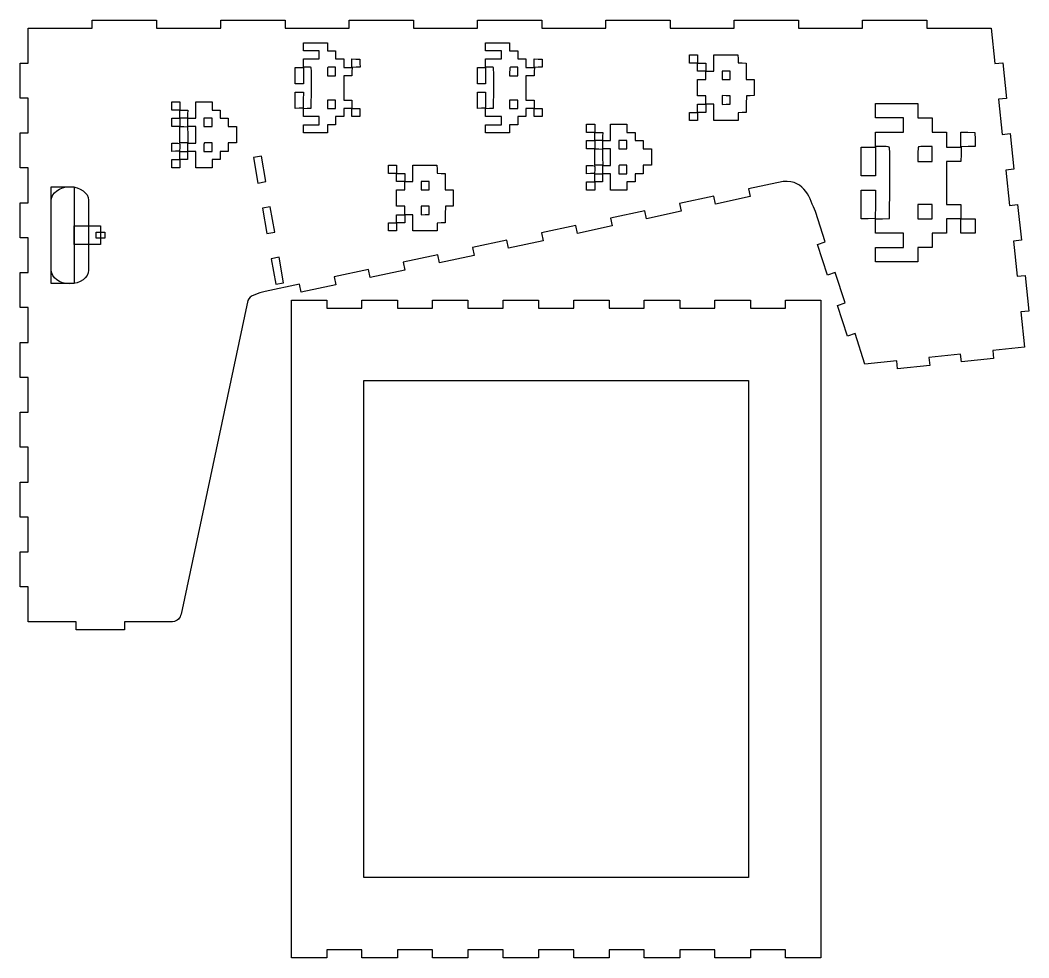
# Model space of a CAD drawing. Extents: x 46 to 1007, y 441 to 854.
# Drawn here: x 45.9 to 359.8, y 560 to 851.8 of the extents above; entities that cross this region are included whole.
import ezdxf

# ---------------------------------------------------------------- set-up
doc = ezdxf.new("R2010")
doc.units = 0
doc.layers.add('Calque_1', color=7, linetype='CONTINUOUS')

msp = doc.modelspace()

# ---------------------------------------------------------------- linework, layer by layer
at = {"layer": 'Calque_1', "color": 7}
for p, q in [((68.378846, 849.285727), (68.378846, 851.78235)), ((68.378846, 851.78235), (88.401525, 851.78235)), ((88.401525, 851.78235), (88.401525, 849.285727)), ((108.324348, 849.285727), (108.324348, 851.78235)), ((108.324348, 851.78235), (128.347027, 851.78235)), ((128.347027, 851.78235), (128.347027, 849.285727)), ((148.269827, 849.285727), (148.269827, 851.78235)), ((148.269827, 851.78235), (168.292506, 851.78235)), ((168.292506, 851.78235), (168.292506, 849.285727)), ((188.215335, 849.285727), (188.215335, 851.78235)), ((188.215335, 851.78235), (208.237986, 851.78235)), ((208.237986, 851.78235), (208.237986, 849.285727)), ((228.160814, 849.285727), (228.160814, 851.78235)), ((228.160814, 851.78235), (248.183493, 851.78235)), ((248.183493, 851.78235), (248.183493, 849.285727)), ((268.106294, 849.285727), (268.106294, 851.78235)), ((268.106294, 851.78235), (288.128964, 851.78235)), ((288.128964, 851.78235), (288.128964, 849.285727)), ((308.051793, 849.285727), (308.051793, 851.78235)), ((308.051793, 851.78235), (328.074472, 851.78235)), ((328.074472, 851.78235), (328.074472, 849.285727)), ((48.431041, 838.443201), (48.431041, 849.285727)), ((48.431041, 849.285727), (68.378846, 849.285727)), ((88.401525, 849.285727), (108.324348, 849.285727)), ((128.347027, 849.285727), (148.269827, 849.285727)), ((168.292506, 849.285727), (188.215335, 849.285727)), ((208.237986, 849.285727), (228.160814, 849.285727)), ((248.183493, 849.285727), (268.106294, 849.285727)), ((288.128964, 849.285727), (308.051793, 849.285727)), ((328.074472, 849.285727), (348.022249, 849.285727)), ((348.022249, 849.285727), (349.179501, 838.275392)), ((45.934475, 827.525745), (45.934475, 838.443201)), ((45.934475, 838.443201), (48.431041, 838.443201)), ((349.179501, 838.275392), (351.662407, 838.536363)), ((351.662407, 838.536363), (352.827477, 827.45152)), ((48.431041, 827.525745), (45.934475, 827.525745)), ((48.431041, 816.708139), (48.431041, 827.525745)), ((352.827477, 827.45152), (350.344542, 827.19055)), ((350.344542, 827.19055), (351.499198, 816.205021)), ((45.934475, 805.790683), (45.934475, 816.708139)), ((45.934475, 816.708139), (48.431041, 816.708139)), ((351.499198, 816.205021), (353.982105, 816.465992)), ((353.982105, 816.465992), (355.147174, 805.38115)), ((120.97654, 809.42325), (118.517876, 808.989728)), ((118.517876, 808.989728), (119.909514, 801.097412)), ((122.368177, 801.530962), (120.97654, 809.42325)), ((48.431041, 805.790683), (45.934475, 805.790683)), ((48.431041, 794.973105), (48.431041, 805.790683)), ((355.147174, 805.38115), (352.66424, 805.120179)), ((352.66424, 805.120179), (353.818867, 794.134651)), ((119.909514, 801.097412), (122.368177, 801.530962)), ((283.32018, 801.578826), (272.599666, 799.300108)), ((272.599666, 799.300108), (273.11873, 796.858095)), ((45.934475, 784.055649), (45.934475, 794.973105)), ((45.934475, 794.973105), (48.431041, 794.973105)), ((261.805852, 797.00581), (251.109742, 794.732285)), ((251.109742, 794.732285), (251.628806, 792.290244)), ((262.324915, 794.563798), (261.805852, 797.00581)), ((273.11873, 796.858095), (262.324915, 794.563798)), ((353.818867, 794.134651), (356.301802, 794.395622)), ((356.301802, 794.395622), (357.466872, 783.31078)), ((123.746805, 793.712418), (121.288141, 793.278868)), ((121.288141, 793.278868), (122.684097, 785.361971)), ((125.14276, 785.795492), (123.746805, 793.712418)), ((240.315956, 792.438016), (229.619818, 790.164462)), ((240.834991, 789.995975), (240.315956, 792.438016)), ((251.628806, 792.290244), (240.834991, 789.995975)), ((296.450964, 782.763946), (293.372738, 792.237807)), ((218.826032, 787.870192), (208.129894, 785.596667)), ((219.345067, 785.428152), (218.826032, 787.870192)), ((229.619818, 790.164462), (230.138882, 787.722449)), ((122.684097, 785.361971), (125.14276, 785.795492)), ((208.129894, 785.596667), (208.648958, 783.154626)), ((230.138882, 787.722449), (219.345067, 785.428152)), ((48.431041, 784.055649), (45.934475, 784.055649)), ((48.431041, 773.238071), (48.431041, 784.055649)), ((197.336108, 783.302369), (186.63997, 781.028815)), ((197.855143, 780.860329), (197.336108, 783.302369)), ((208.648958, 783.154626), (197.855143, 780.860329)), ((294.076572, 781.992463), (296.450964, 782.763946)), ((297.177968, 772.447369), (294.076572, 781.992463)), ((357.466872, 783.31078), (354.983937, 783.049809)), ((354.983937, 783.049809), (356.138565, 772.06428)), ((175.846184, 778.734518), (165.150046, 776.460992)), ((176.365219, 776.292477), (175.846184, 778.734518)), ((187.159034, 778.586775), (176.365219, 776.292477)), ((186.63997, 781.028815), (187.159034, 778.586775)), ((126.521388, 777.976949), (124.062724, 777.543427)), ((124.062724, 777.543427), (125.454334, 769.651111)), ((127.913026, 770.084661), (126.521388, 777.976949)), ((165.150046, 776.460992), (165.66911, 774.018952)), ((45.934475, 762.320586), (45.934475, 773.238071)), ((45.934475, 773.238071), (48.431041, 773.238071)), ((154.35626, 774.166723), (143.660122, 771.893169)), ((154.875295, 771.724682), (154.35626, 774.166723)), ((165.66911, 774.018952), (154.875295, 771.724682)), ((299.55236, 773.218852), (297.177968, 772.447369)), ((302.622881, 763.768725), (299.55236, 773.218852)), ((356.138565, 772.06428), (358.621499, 772.325251)), ((358.621499, 772.325251), (359.786541, 761.240381)), ((132.866336, 769.598872), (122.145786, 767.320153)), ((125.454334, 769.651111), (127.913026, 770.084661)), ((133.385371, 767.156831), (132.866336, 769.598872)), ((144.179186, 769.451128), (133.385371, 767.156831)), ((143.660122, 771.893169), (144.179186, 769.451128)), ((116.749076, 764.582626), (95.986242, 666.901168)), ((130.317476, 762.179372), (130.317476, 764.675966)), ((130.317476, 764.675966), (141.327453, 764.675966)), ((141.327453, 764.675966), (141.327451, 762.179372)), ((152.262531, 762.179372), (152.26253, 764.675966)), ((152.26253, 764.675966), (163.297474, 764.675966)), ((163.297474, 764.675966), (163.297474, 762.179372)), ((174.232553, 762.179372), (174.232554, 764.675966)), ((174.232554, 764.675966), (185.267496, 764.675966)), ((185.267496, 764.675966), (185.267496, 762.179372)), ((196.202576, 762.179372), (196.202576, 764.675966)), ((196.202576, 764.675966), (207.237518, 764.675966)), ((207.237518, 764.675966), (207.237518, 762.179372)), ((218.172597, 762.179372), (218.172596, 764.675966)), ((218.172596, 764.675966), (229.20754, 764.675966)), ((229.20754, 764.675966), (229.207541, 762.179372)), ((240.142619, 762.179372), (240.142619, 764.675966)), ((240.142619, 764.675966), (251.177562, 764.675966)), ((251.177562, 764.675966), (251.177562, 762.179372)), ((262.112641, 762.179372), (262.112641, 764.675966)), ((262.112641, 764.675966), (273.147584, 764.675966)), ((273.147584, 764.675966), (273.147584, 762.179372)), ((284.082664, 762.179372), (284.082662, 764.675966)), ((284.082662, 764.675966), (295.092641, 764.675966)), ((295.092641, 764.675966), (295.092641, 762.179372)), ((300.248489, 762.997242), (302.622881, 763.768725)), ((303.349858, 753.452148), (300.248489, 762.997242)), ((48.431041, 762.320586), (45.934475, 762.320586)), ((48.431041, 751.50298), (48.431041, 762.320586)), ((130.317476, 562.451904), (130.317476, 762.179372)), ((141.327451, 762.179372), (152.262531, 762.179372)), ((163.297474, 762.179372), (174.232553, 762.179372)), ((185.267496, 762.179372), (196.202576, 762.179372)), ((207.237518, 762.179372), (218.172597, 762.179372)), ((229.207541, 762.179372), (240.142619, 762.179372)), ((251.177562, 762.179372), (262.112641, 762.179372)), ((273.147584, 762.179372), (284.082664, 762.179372)), ((295.092641, 762.179372), (295.092641, 562.451904)), ((359.786541, 761.240381), (357.303634, 760.97941)), ((357.303634, 760.97941), (358.460858, 749.969074)), ((305.724278, 754.223631), (303.349858, 753.452148)), ((308.802532, 744.74977), (305.724278, 754.223631)), ((45.934475, 740.585552), (45.934475, 751.50298)), ((45.934475, 751.50298), (48.431041, 751.50298)), ((338.572687, 747.878739), (328.690676, 746.840105)), ((338.833658, 745.395833), (338.572687, 747.878739)), ((358.460858, 749.969074), (348.554012, 748.927816)), ((348.554012, 748.927816), (348.814983, 746.444909)), ((318.70935, 745.791028), (308.802532, 744.74977)), ((318.970321, 743.308122), (318.70935, 745.791028)), ((328.951646, 744.357198), (318.970321, 743.308122)), ((328.690676, 746.840105), (328.951646, 744.357198)), ((348.814983, 746.444909), (338.833658, 745.395833)), ((48.431041, 740.585552), (45.934475, 740.585552)), ((48.431041, 729.767946), (48.431041, 740.585552)), ((152.848501, 584.982922), (152.848501, 739.648353)), ((152.848501, 739.648353), (272.561617, 739.648353)), ((272.561617, 739.648353), (272.561617, 584.982922)), ((45.934475, 718.85049), (45.934475, 729.767946)), ((45.934475, 729.767946), (48.431041, 729.767946)), ((48.431041, 718.85049), (45.934475, 718.85049)), ((48.431041, 708.032912), (48.431041, 718.85049)), ((45.934475, 697.115484), (45.934475, 708.032912)), ((45.934475, 708.032912), (48.431041, 708.032912)), ((48.431041, 697.115484), (45.934475, 697.115484)), ((48.431041, 686.297907), (48.431041, 697.115484)), ((45.934475, 675.380422), (45.934475, 686.297907)), ((45.934475, 686.297907), (48.431041, 686.297907)), ((48.431041, 675.380422), (45.934475, 675.380422)), ((48.431041, 664.537868), (48.431041, 675.380422)), ((63.385629, 664.537868), (48.431041, 664.537868)), ((63.385629, 662.041274), (63.385629, 664.537868)), ((93.369731, 664.537868), (78.415148, 664.537868)), ((78.415148, 664.537868), (78.415148, 662.041274)), ((93.369731, 664.537868), (93.369731, 664.537868)), ((78.415148, 662.041274), (63.385629, 662.041274)), ((272.561617, 584.982922), (152.848501, 584.982922)), ((130.317476, 559.955302), (130.317476, 562.451904)), ((152.262531, 562.451904), (141.327451, 562.451904)), ((141.327451, 562.451904), (141.327453, 559.955302)), ((152.26253, 559.955302), (152.262531, 562.451904)), ((174.232553, 562.451904), (163.297474, 562.451904)), ((163.297474, 562.451904), (163.297474, 559.955302)), ((174.232554, 559.955302), (174.232553, 562.451904)), ((196.202576, 562.451904), (185.267496, 562.451904)), ((185.267496, 562.451904), (185.267496, 559.955302)), ((196.202576, 559.955302), (196.202576, 562.451904)), ((218.172597, 562.451904), (207.237518, 562.451904)), ((207.237518, 562.451904), (207.237518, 559.955302)), ((218.172596, 559.955302), (218.172597, 562.451904)), ((229.207541, 562.451904), (229.20754, 559.955302)), ((240.142619, 562.451904), (229.207541, 562.451904)), ((240.142619, 559.955302), (240.142619, 562.451904)), ((262.112641, 562.451904), (251.177562, 562.451904)), ((251.177562, 562.451904), (251.177562, 559.955302)), ((262.112641, 559.955302), (262.112641, 562.451904)), ((284.082664, 562.451904), (273.147584, 562.451904)), ((273.147584, 562.451904), (273.147584, 559.955302)), ((284.082662, 559.955302), (284.082664, 562.451904)), ((295.092641, 562.451904), (295.092641, 559.955302)), ((141.327453, 559.955302), (130.317476, 559.955302)), ((163.297474, 559.955302), (152.26253, 559.955302)), ((185.267496, 559.955302), (174.232554, 559.955302)), ((207.237518, 559.955302), (196.202576, 559.955302)), ((229.20754, 559.955302), (218.172596, 559.955302)), ((251.177562, 559.955302), (240.142619, 559.955302)), ((273.147584, 559.955302), (262.112641, 559.955302)), ((295.092641, 559.955302), (284.082662, 559.955302))]:
    msp.add_line(p, q, dxfattribs=at)
at = {"layer": 'Calque_1', "color": 1}
for p, q in [((134.043316, 843.505252), (134.043316, 844.77432)), ((134.043316, 844.77432), (137.780022, 844.77432)), ((137.780022, 844.77432), (141.516729, 844.77432)), ((141.516729, 844.77432), (141.516729, 843.505252)), ((190.765777, 843.505252), (190.765777, 844.77432)), ((190.765777, 844.77432), (194.502484, 844.77432)), ((194.502484, 844.77432), (198.239191, 844.77432)), ((198.239191, 844.77432), (198.239191, 843.505252)), ((134.043316, 842.236183), (134.043316, 843.505252)), ((136.510954, 842.236183), (134.043316, 842.236183)), ((138.978592, 842.236183), (136.510954, 842.236183)), ((138.978592, 840.967114), (138.978592, 842.236183)), ((141.516729, 843.505252), (141.516729, 842.236183)), ((141.516729, 842.236183), (142.785798, 842.236183)), ((142.785798, 842.236183), (144.054867, 842.236183)), ((144.054867, 842.236183), (144.054867, 840.967114)), ((190.765777, 842.236183), (190.765777, 843.505252)), ((193.233415, 842.236183), (190.765777, 842.236183)), ((195.701054, 842.236183), (193.233415, 842.236183)), ((195.701054, 840.967114), (195.701054, 842.236183)), ((198.239191, 843.505252), (198.239191, 842.236183)), ((198.239191, 842.236183), (199.50826, 842.236183)), ((199.50826, 842.236183), (200.777328, 842.236183)), ((200.777328, 842.236183), (200.777328, 840.967114)), ((134.043316, 838.428977), (134.043316, 839.698046)), ((134.043316, 839.698046), (136.510954, 839.698046)), ((134.043316, 837.159908), (134.043316, 838.428977)), ((136.510954, 839.698046), (138.978592, 839.698046)), ((138.978592, 839.698046), (138.978592, 840.967114)), ((144.054867, 840.967114), (144.054867, 839.698046)), ((144.054867, 839.698046), (145.323935, 839.698046)), ((145.323935, 839.698046), (146.593032, 839.698046)), ((146.593032, 839.698046), (146.593032, 838.358478)), ((146.593032, 838.358478), (146.593032, 837.018882)), ((149.13117, 838.363953), (149.13117, 839.709024)), ((149.13117, 839.709024), (150.364989, 839.6683)), ((149.13117, 837.018882), (149.13117, 838.363953)), ((150.364989, 839.6683), (151.598808, 839.627547)), ((151.598808, 839.627547), (151.639448, 838.399287)), ((151.639448, 838.399287), (151.680116, 837.171028)), ((190.765777, 838.428977), (190.765777, 839.698046)), ((190.765777, 839.698046), (193.233415, 839.698046)), ((190.765777, 837.159908), (190.765777, 838.428977)), ((193.233415, 839.698046), (195.701054, 839.698046)), ((195.701054, 839.698046), (195.701054, 840.967114)), ((200.777328, 840.967114), (200.777328, 839.698046)), ((200.777328, 839.698046), (202.046397, 839.698046)), ((202.046397, 839.698046), (203.315494, 839.698046)), ((203.315494, 839.698046), (203.315494, 838.358478)), ((203.315494, 838.358478), (203.315494, 837.018882)), ((205.853631, 838.363953), (205.853631, 839.709024)), ((205.853631, 839.709024), (207.08745, 839.6683)), ((205.853631, 837.018882), (205.853631, 838.363953)), ((207.08745, 839.6683), (208.321269, 839.627547)), ((208.321269, 839.627547), (208.361938, 838.399287)), ((208.361938, 838.399287), (208.402578, 837.171028)), ((254.197987, 839.69782), (254.197987, 840.966889)), ((254.197987, 840.966889), (255.467056, 840.966889)), ((254.197987, 838.428751), (254.197987, 839.69782)), ((255.467056, 838.428751), (254.197987, 838.428751)), ((255.467056, 840.967312), (256.736125, 840.967312)), ((255.467056, 840.966889), (255.467056, 840.967312)), ((256.736125, 838.428751), (255.467056, 838.428751)), ((256.736125, 840.967312), (256.736125, 839.698243)), ((256.736125, 839.698243), (256.736125, 838.429175)), ((256.736125, 838.429175), (258.005193, 838.429175)), ((256.736125, 837.159683), (256.736125, 838.428751)), ((258.005193, 838.429175), (259.274262, 838.429175)), ((259.274262, 838.429175), (259.274262, 837.160106)), ((261.812428, 838.429175), (261.812428, 840.967312)), ((261.812428, 840.967312), (265.543631, 840.967312)), ((261.812428, 835.891037), (261.812428, 838.429175)), ((265.543631, 840.967312), (269.274863, 840.967312)), ((269.274863, 840.967312), (269.315588, 839.733493)), ((269.315588, 839.733493), (269.35634, 838.499674)), ((269.35634, 838.499674), (270.59016, 838.458949)), ((270.59016, 838.458949), (271.823979, 838.418196)), ((271.823979, 838.418196), (271.823979, 835.885562)), ((131.505319, 834.480745), (131.505319, 837.018882)), ((131.505319, 837.018882), (132.774388, 837.018882)), ((132.774388, 837.018882), (134.043457, 837.018882)), ((135.239176, 837.159908), (134.043316, 837.159908)), ((134.043457, 837.018882), (134.043457, 834.480745)), ((141.516729, 835.74146), (141.516729, 834.480716)), ((144.054867, 837.12576), (142.91912, 837.146362)), ((144.054867, 835.803266), (144.054867, 837.12576)), ((144.054867, 834.480745), (144.054867, 835.803266)), ((146.593032, 837.018882), (147.862101, 837.018882)), ((147.862101, 837.018882), (149.13117, 837.018882)), ((149.161113, 835.785063), (149.120586, 834.480745)), ((149.201669, 837.089381), (149.161113, 835.785063)), ((150.440878, 837.130219), (149.201669, 837.089381)), ((151.680116, 837.171028), (150.440878, 837.130219)), ((188.227499, 834.480745), (188.227499, 837.018882)), ((188.227499, 837.018882), (189.496567, 837.018882)), ((189.496567, 837.018882), (190.765636, 837.018882)), ((190.765636, 837.018882), (190.765636, 834.480745)), ((191.961666, 837.159908), (190.765777, 837.159908)), ((198.239191, 835.74146), (198.239191, 834.480716)), ((200.777328, 837.12576), (199.64161, 837.146362)), ((200.777328, 835.803266), (200.777328, 837.12576)), ((200.777328, 834.480745), (200.777328, 835.803266)), ((203.315494, 837.018882), (204.584562, 837.018882)), ((204.584562, 837.018882), (205.853631, 837.018882)), ((205.883603, 835.785063), (205.843048, 834.480745)), ((205.92413, 837.089381), (205.883603, 835.785063)), ((207.163368, 837.130219), (205.92413, 837.089381)), ((208.402578, 837.171028), (207.163368, 837.130219)), ((256.736125, 835.890614), (256.736125, 837.159683)), ((258.005193, 835.890614), (256.736125, 835.890614)), ((259.274262, 835.890614), (258.005193, 835.890614)), ((259.274262, 837.160106), (259.274262, 835.891037)), ((259.274262, 835.891037), (260.543359, 835.891037)), ((259.274262, 834.621545), (259.274262, 835.890614)), ((260.543359, 835.891037), (261.812428, 835.891037)), ((265.619634, 835.891037), (264.350565, 835.891037)), ((264.350565, 835.891037), (264.350565, 834.621969)), ((266.888702, 835.891037), (265.619634, 835.891037)), ((266.888702, 834.621969), (266.888702, 835.891037)), ((271.823979, 835.885562), (271.823979, 833.3529)), ((131.505319, 831.942607), (131.505319, 834.480745)), ((132.774388, 831.942607), (131.505319, 831.942607)), ((134.043457, 831.942607), (132.774388, 831.942607)), ((134.043457, 834.480745), (134.043457, 831.942607)), ((141.516729, 834.480716), (142.785798, 834.480745)), ((142.785798, 834.480745), (144.054867, 834.480745)), ((147.856795, 834.480745), (146.593032, 834.480745)), ((146.593032, 834.480745), (146.593032, 830.673539)), ((149.120586, 834.480745), (147.856795, 834.480745)), ((188.227499, 831.942607), (188.227499, 834.480745)), ((189.496567, 831.942607), (188.227499, 831.942607)), ((190.765636, 831.942607), (189.496567, 831.942607)), ((190.765636, 834.480745), (190.765636, 831.942607)), ((198.239191, 834.480716), (199.50826, 834.480745)), ((199.50826, 834.480745), (200.777328, 834.480745)), ((204.579257, 834.480745), (203.315494, 834.480745)), ((203.315494, 834.480745), (203.315494, 830.673539)), ((205.843048, 834.480745), (204.579257, 834.480745)), ((256.736125, 830.814339), (256.736125, 833.352477)), ((256.736125, 833.352477), (258.005193, 833.352477)), ((258.005193, 833.352477), (259.274262, 833.352477)), ((259.274262, 833.352477), (259.274262, 834.621545)), ((264.350565, 834.621969), (264.350565, 833.3529)), ((264.350565, 833.3529), (265.619634, 833.3529)), ((265.619634, 833.3529), (266.888702, 833.3529)), ((266.888702, 833.3529), (266.888702, 834.621969)), ((271.823979, 833.3529), (273.093047, 833.3529)), ((273.093047, 833.3529), (274.362116, 833.3529)), ((274.362116, 833.3529), (274.362116, 830.820238)), ((131.505178, 826.860829), (131.505178, 829.40447)), ((131.505178, 829.40447), (132.777492, 829.40447)), ((132.777492, 829.40447), (134.049835, 829.40447)), ((134.049835, 829.40447), (134.011312, 826.901582)), ((136.510954, 824.398666), (136.550098, 830.462013)), ((146.593032, 830.673539), (146.593032, 826.866304)), ((188.22764, 826.860829), (188.22764, 829.40447)), ((188.22764, 829.40447), (189.499954, 829.40447)), ((189.499954, 829.40447), (190.772268, 829.40447)), ((190.772268, 829.40447), (190.733773, 826.901582)), ((193.233415, 824.398666), (193.272588, 830.462013)), ((203.315494, 830.673539), (203.315494, 826.866304)), ((256.736125, 828.276174), (256.736125, 830.814339)), ((274.362116, 830.820238), (274.362116, 828.287604)), ((93.077058, 825.047382), (93.077058, 826.316451)), ((93.077058, 826.316451), (94.346164, 826.316451)), ((94.346022, 826.3171), (95.615091, 826.3171)), ((94.346164, 826.316451), (94.346022, 826.3171)), ((95.615091, 826.3171), (95.615091, 825.048031)), ((100.550368, 823.778934), (100.550368, 826.3171)), ((100.550368, 826.3171), (103.088505, 826.3171)), ((103.088505, 826.3171), (105.626642, 826.3171)), ((105.626642, 826.3171), (105.626642, 825.048031)), ((131.505178, 824.317217), (131.505178, 826.860829)), ((134.011312, 826.901582), (133.972816, 824.398666)), ((142.785798, 826.866304), (141.516729, 826.866304)), ((141.516729, 826.866304), (141.516729, 825.597236)), ((141.516729, 825.597236), (141.516729, 824.328167)), ((144.054867, 826.866304), (142.785798, 826.866304)), ((144.054867, 825.597236), (144.054867, 826.866304)), ((144.054867, 824.328167), (144.054867, 825.597236)), ((146.593032, 826.866304), (147.862101, 826.866304)), ((147.862101, 826.866304), (149.13117, 826.866304)), ((149.13117, 826.866304), (149.13117, 825.597236)), ((149.13117, 825.597236), (149.13117, 824.328167)), ((188.22764, 824.317217), (188.22764, 826.860829)), ((190.733773, 826.901582), (190.695278, 824.398666)), ((199.50826, 826.866304), (198.239191, 826.866304)), ((198.239191, 826.866304), (198.239191, 825.597236)), ((198.239191, 825.597236), (198.239191, 824.328167)), ((200.777328, 826.866304), (199.50826, 826.866304)), ((200.777328, 825.597236), (200.777328, 826.866304)), ((200.777328, 824.328167), (200.777328, 825.597236)), ((203.315494, 826.866304), (204.584562, 826.866304)), ((204.584562, 826.866304), (205.853631, 826.866304)), ((205.853631, 826.866304), (205.853631, 825.597236)), ((205.853631, 825.597236), (205.853631, 824.328167)), ((258.005193, 828.276174), (256.736125, 828.276174)), ((256.736125, 824.32797), (256.736125, 825.597038)), ((256.736125, 825.597038), (258.005193, 825.597038)), ((259.274262, 828.276174), (258.005193, 828.276174)), ((258.005193, 825.597038), (259.274262, 825.597038)), ((259.274262, 826.936606), (259.274262, 828.276174)), ((259.274262, 825.597038), (259.274262, 826.936606)), ((260.543359, 825.597038), (259.274262, 825.597038)), ((259.274262, 825.597038), (259.274262, 824.32797)), ((261.812428, 825.597038), (260.543359, 825.597038)), ((261.812428, 823.058901), (261.812428, 825.597038)), ((265.584384, 828.246851), (264.350565, 828.287604)), ((264.350565, 828.287604), (264.350565, 826.937029)), ((264.350565, 826.937029), (264.350565, 825.586483)), ((264.350565, 825.586483), (265.584384, 825.627236)), ((266.818203, 828.206098), (265.584384, 828.246851)), ((265.584384, 825.627236), (266.818203, 825.667961)), ((266.818203, 826.937029), (266.818203, 828.206098)), ((266.818203, 825.667961), (266.818203, 826.937029)), ((271.856067, 825.638158), (271.817657, 823.07019)), ((271.894478, 828.206098), (271.856067, 825.638158)), ((273.128297, 828.246851), (271.894478, 828.206098)), ((274.362116, 828.287604), (273.128297, 828.246851)), ((312.105774, 823.648886), (312.105774, 825.880389)), ((312.105774, 825.880389), (318.676274, 825.880389)), ((318.676274, 825.880389), (325.246802, 825.880389)), ((325.246802, 825.880389), (325.246802, 823.648886)), ((93.077058, 823.778314), (93.077058, 825.047382)), ((94.346164, 823.778314), (93.077058, 823.778314)), ((95.615232, 823.778314), (94.346164, 823.778314)), ((95.615091, 825.048031), (95.615091, 823.778934)), ((95.615091, 823.778934), (96.84891, 823.778934)), ((95.615232, 822.509217), (95.615232, 823.778314)), ((95.615232, 821.240148), (95.615232, 822.509217)), ((96.84891, 823.778934), (98.082729, 823.778934)), ((98.037461, 822.509555), (97.992192, 821.240148)), ((98.082729, 823.778934), (98.037461, 822.509555)), ((100.550368, 821.240797), (100.550368, 823.778934)), ((105.626642, 825.048031), (105.626642, 823.778934)), ((105.626642, 823.778934), (106.895711, 823.778934)), ((106.895711, 823.778934), (108.16478, 823.778934)), ((108.16478, 823.778934), (108.16478, 822.509866)), ((108.16478, 822.509866), (108.16478, 821.240797)), ((132.738997, 824.357942), (131.505178, 824.317217)), ((133.972816, 824.398666), (132.738997, 824.357942)), ((134.043316, 824.317217), (135.277135, 824.357942)), ((134.043316, 823.053623), (134.043316, 824.317217)), ((134.043316, 821.79003), (134.043316, 823.053623)), ((135.277135, 824.357942), (136.510954, 824.398666)), ((141.516729, 824.328167), (142.785798, 824.328167)), ((142.785798, 824.328167), (144.054867, 824.328167)), ((147.862101, 824.328167), (146.593032, 824.328167)), ((146.593032, 824.328167), (146.593032, 823.059098)), ((146.593032, 823.059098), (146.593032, 821.79003)), ((149.13117, 824.328167), (147.862101, 824.328167)), ((149.13117, 824.328167), (150.400238, 824.328167)), ((149.13117, 823.059098), (149.13117, 824.328167)), ((149.13117, 821.79003), (149.13117, 823.059098)), ((150.400238, 824.328167), (151.669307, 824.328167)), ((151.669307, 824.328167), (151.669307, 823.059098)), ((151.669307, 823.059098), (151.669307, 821.79003)), ((189.461459, 824.357942), (188.22764, 824.317217)), ((190.695278, 824.398666), (189.461459, 824.357942)), ((190.765777, 824.317217), (191.999596, 824.357942)), ((190.765777, 823.053623), (190.765777, 824.317217)), ((190.765777, 821.79003), (190.765777, 823.053623)), ((191.999596, 824.357942), (193.233415, 824.398666)), ((198.239191, 824.328167), (199.50826, 824.328167)), ((199.50826, 824.328167), (200.777328, 824.328167)), ((204.584562, 824.328167), (203.315494, 824.328167)), ((203.315494, 824.328167), (203.315494, 823.059098)), ((203.315494, 823.059098), (203.315494, 821.79003)), ((205.853631, 824.328167), (204.584562, 824.328167)), ((205.853631, 824.328167), (207.1227, 824.328167)), ((205.853631, 823.059098), (205.853631, 824.328167)), ((205.853631, 821.79003), (205.853631, 823.059098)), ((207.1227, 824.328167), (208.391768, 824.328167)), ((208.391768, 824.328167), (208.391768, 823.059098)), ((208.391768, 823.059098), (208.391768, 821.79003)), ((254.197987, 821.789832), (254.197987, 823.058901)), ((254.197987, 823.058901), (255.467056, 823.058901)), ((255.467056, 823.058901), (256.736125, 823.058901)), ((256.736125, 823.058901), (256.736125, 824.32797)), ((258.005193, 823.058901), (256.736125, 823.058901)), ((256.736125, 823.058901), (256.736125, 821.789832)), ((259.274262, 823.058901), (258.005193, 823.058901)), ((259.274262, 824.32797), (259.274262, 823.058901)), ((261.812428, 820.520735), (261.812428, 823.058901)), ((270.586999, 823.029493), (269.35634, 822.988797)), ((269.35634, 822.988797), (269.35634, 821.75478)), ((271.817657, 823.07019), (270.586999, 823.029493)), ((312.105774, 821.417412), (312.105774, 823.648886)), ((325.246802, 823.648886), (325.246802, 821.417412)), ((93.077058, 819.971079), (93.077058, 821.240148)), ((93.077058, 821.240148), (94.346164, 821.240148)), ((93.077058, 818.702011), (93.077058, 819.971079)), ((94.346164, 821.240148), (95.615232, 821.240148)), ((96.803642, 821.240148), (95.615091, 821.240148)), ((95.615091, 821.240148), (95.615091, 819.976583)), ((95.615091, 819.976583), (95.615091, 818.712989)), ((97.992192, 821.240148), (96.803642, 821.240148)), ((98.153228, 819.971728), (98.153228, 821.240797)), ((98.153228, 821.240797), (99.351798, 821.240797)), ((98.153228, 818.70266), (98.153228, 819.971728)), ((99.351798, 821.240797), (100.550368, 821.240797)), ((104.357574, 821.240797), (103.088505, 821.240797)), ((103.088505, 821.240797), (103.088505, 819.971728)), ((103.088505, 819.971728), (103.088505, 818.70266)), ((105.626642, 821.240797), (104.357574, 821.240797)), ((105.626642, 819.971728), (105.626642, 821.240797)), ((105.626642, 818.70266), (105.626642, 819.971728)), ((108.16478, 821.240797), (109.433848, 821.240797)), ((109.433848, 821.240797), (110.702917, 821.240797)), ((110.702917, 821.240797), (110.702917, 819.971728)), ((110.702917, 819.971728), (110.702917, 818.70266)), ((136.510954, 821.79003), (134.043316, 821.79003)), ((134.043316, 817.982824), (134.043316, 819.251892)), ((134.043316, 819.251892), (136.510954, 819.251892)), ((138.978592, 821.79003), (136.510954, 821.79003)), ((136.510954, 819.251892), (138.978592, 819.251892)), ((138.978592, 820.520961), (138.978592, 821.79003)), ((138.978592, 819.251892), (138.978592, 820.520961)), ((142.785798, 819.251892), (141.516729, 819.251892)), ((141.516729, 819.251892), (141.516729, 817.982824)), ((144.054867, 819.251892), (142.785798, 819.251892)), ((145.323935, 821.79003), (144.054867, 821.79003)), ((144.054867, 821.79003), (144.054867, 820.520961)), ((144.054867, 820.520961), (144.054867, 819.251892)), ((146.593032, 821.79003), (145.323935, 821.79003)), ((150.400238, 821.79003), (149.13117, 821.79003)), ((151.669307, 821.79003), (150.400238, 821.79003)), ((193.233415, 821.79003), (190.765777, 821.79003)), ((190.765777, 817.982824), (190.765777, 819.251892)), ((190.765777, 819.251892), (193.233415, 819.251892)), ((195.701054, 821.79003), (193.233415, 821.79003)), ((193.233415, 819.251892), (195.701054, 819.251892)), ((195.701054, 820.520961), (195.701054, 821.79003)), ((195.701054, 819.251892), (195.701054, 820.520961)), ((199.50826, 819.251892), (198.239191, 819.251892)), ((198.239191, 819.251892), (198.239191, 817.982824)), ((200.777328, 819.251892), (199.50826, 819.251892)), ((202.046397, 821.79003), (200.777328, 821.79003)), ((200.777328, 821.79003), (200.777328, 820.520961)), ((200.777328, 820.520961), (200.777328, 819.251892)), ((203.315494, 821.79003), (202.046397, 821.79003)), ((207.1227, 821.79003), (205.853631, 821.79003)), ((208.391768, 821.79003), (207.1227, 821.79003)), ((222.194665, 818.094951), (222.194665, 819.364019)), ((222.194665, 819.364019), (223.463733, 819.364019)), ((223.463592, 819.36464), (224.732661, 819.36464)), ((223.463733, 819.364019), (223.463592, 819.36464)), ((224.732661, 819.36464), (224.732661, 818.095572)), ((229.667937, 816.826503), (229.667937, 819.36464)), ((229.667937, 819.36464), (232.206103, 819.36464)), ((232.206103, 819.36464), (234.74424, 819.36464)), ((234.74424, 819.36464), (234.74424, 818.095572)), ((254.197987, 820.520735), (254.197987, 821.789832)), ((255.467056, 820.520735), (254.197987, 820.520735)), ((256.736125, 820.520735), (255.467056, 820.520735)), ((256.736125, 821.789832), (256.736125, 820.520735)), ((265.584384, 820.520735), (261.812428, 820.520735)), ((269.35634, 820.520735), (265.584384, 820.520735)), ((269.35634, 821.75478), (269.35634, 820.520735)), ((316.444799, 821.417412), (312.105774, 821.417412)), ((320.783825, 821.417412), (316.444799, 821.417412)), ((320.783825, 819.185909), (320.783825, 821.417412)), ((320.783825, 816.954406), (320.783825, 819.185909)), ((325.246802, 821.417412), (327.478305, 821.417412)), ((327.478305, 821.417412), (329.709808, 821.417412)), ((329.709808, 821.417412), (329.709808, 819.185909)), ((329.709808, 819.185909), (329.709808, 816.954406)), ((94.346164, 818.702011), (93.077058, 818.702011)), ((95.615232, 818.702011), (94.346164, 818.702011)), ((95.615091, 818.712989), (96.820744, 818.672236)), ((95.615232, 816.163873), (95.615232, 818.702011)), ((95.615232, 813.625736), (95.615232, 816.163873)), ((96.820744, 818.672236), (98.026426, 818.631512)), ((98.026426, 818.631512), (98.054648, 816.128596)), ((98.054648, 816.128596), (98.08287, 813.625708)), ((99.351798, 818.70266), (98.153228, 818.70266)), ((100.550368, 818.70266), (99.351798, 818.70266)), ((100.550368, 816.094023), (100.550368, 818.70266)), ((100.550368, 813.485359), (100.550368, 816.094023)), ((103.088505, 818.70266), (104.357574, 818.70266)), ((104.357574, 818.70266), (105.626642, 818.70266)), ((110.702917, 818.70266), (111.972014, 818.70266)), ((111.972014, 818.70266), (113.241082, 818.70266)), ((113.241082, 818.70266), (113.241082, 816.164522)), ((113.241082, 816.164522), (113.241082, 813.626385)), ((134.043316, 816.713755), (134.043316, 817.982824)), ((137.780022, 816.713755), (134.043316, 816.713755)), ((141.516729, 816.713755), (137.780022, 816.713755)), ((141.516729, 817.982824), (141.516729, 816.713755)), ((190.765777, 816.713755), (190.765777, 817.982824)), ((194.502484, 816.713755), (190.765777, 816.713755)), ((198.239191, 816.713755), (194.502484, 816.713755)), ((198.239191, 817.982824), (198.239191, 816.713755)), ((222.194665, 816.825882), (222.194665, 818.094951)), ((223.463733, 816.825882), (222.194665, 816.825882)), ((224.732802, 816.825882), (223.463733, 816.825882)), ((224.732661, 818.095572), (224.732661, 816.826503)), ((224.732661, 816.826503), (225.96648, 816.826503)), ((224.732802, 815.556813), (224.732802, 816.825882)), ((225.96648, 816.826503), (227.200299, 816.826503)), ((227.200299, 816.826503), (227.155059, 815.557124)), ((229.667937, 814.288366), (229.667937, 816.826503)), ((234.74424, 818.095572), (234.74424, 816.826503)), ((234.74424, 816.826503), (236.013309, 816.826503)), ((236.013309, 816.826503), (237.282378, 816.826503)), ((237.282378, 816.826503), (237.282378, 815.557434)), ((312.105774, 814.722903), (312.105774, 816.954406)), ((312.105774, 816.954406), (316.444799, 816.954406)), ((316.444799, 816.954406), (320.783825, 816.954406)), ((329.709808, 816.954406), (331.941311, 816.954406)), ((331.941311, 816.954406), (334.172786, 816.954406)), ((334.172786, 816.954406), (334.172786, 814.598923)), ((338.635792, 814.608575), (338.635792, 816.97371)), ((338.635792, 816.97371), (340.80529, 816.902054)), ((340.80529, 816.902054), (342.974817, 816.830426)), ((342.974817, 816.830426), (343.046304, 814.67072)), ((93.076917, 813.463091), (94.119003, 813.509489)), ((93.076917, 812.199667), (93.076917, 813.463091)), ((96.849051, 813.625708), (95.615232, 813.625736)), ((98.08287, 813.625708), (96.849051, 813.625708)), ((98.153228, 812.21629), (98.153228, 813.485359)), ((98.153228, 813.485359), (99.351798, 813.485359)), ((99.351798, 813.485359), (100.550368, 813.485359)), ((105.626642, 813.626385), (104.451582, 813.626385)), ((105.626642, 812.286789), (105.626642, 813.626385)), ((111.972014, 813.626385), (110.702917, 813.626385)), ((110.702917, 813.626385), (110.702917, 812.286789)), ((113.241082, 813.626385), (111.972014, 813.626385)), ((222.194665, 813.018648), (222.194665, 814.287745)), ((222.194665, 814.287745), (223.463733, 814.287745)), ((222.194665, 811.749579), (222.194665, 813.018648)), ((223.463733, 814.287745), (224.732802, 814.287745)), ((225.92124, 814.287745), (224.732661, 814.287745)), ((224.732661, 814.287745), (224.732661, 813.024151)), ((224.732661, 813.024151), (224.732661, 811.760558)), ((224.732802, 814.287745), (224.732802, 815.556813)), ((227.10979, 814.287745), (225.92124, 814.287745)), ((227.155059, 815.557124), (227.10979, 814.287745)), ((227.270826, 813.019297), (227.270826, 814.288366)), ((227.270826, 814.288366), (228.469396, 814.288366)), ((227.270826, 811.750228), (227.270826, 813.019297)), ((228.469396, 814.288366), (229.667937, 814.288366)), ((233.475172, 814.288366), (232.206103, 814.288366)), ((232.206103, 814.288366), (232.206103, 813.019297)), ((232.206103, 813.019297), (232.206103, 811.750228)), ((234.74424, 814.288366), (233.475172, 814.288366)), ((234.74424, 813.019297), (234.74424, 814.288366)), ((234.74424, 811.750228), (234.74424, 813.019297)), ((237.282378, 815.557434), (237.282378, 814.288366)), ((237.282378, 814.288366), (238.551446, 814.288366)), ((238.551446, 814.288366), (239.820515, 814.288366)), ((239.820515, 814.288366), (239.820515, 813.019297)), ((239.820515, 813.019297), (239.820515, 811.750228)), ((312.105774, 812.491428), (312.105774, 814.722903)), ((334.172786, 814.598923), (334.172786, 812.243468)), ((338.635792, 812.243468), (338.635792, 814.608575)), ((343.046304, 814.67072), (343.117791, 812.511015)), ((93.076917, 810.936243), (93.076917, 812.199667)), ((94.310745, 810.976968), (93.076917, 810.936243)), ((95.544564, 811.01772), (94.310745, 810.976968)), ((95.585147, 812.240194), (95.544564, 811.01772)), ((95.615091, 809.678153), (95.615091, 810.947221)), ((95.615091, 810.947221), (96.813661, 810.947221)), ((96.813661, 810.947221), (98.012202, 810.947221)), ((98.012202, 810.947221), (98.012202, 809.678153)), ((98.153228, 810.947221), (98.153228, 812.21629)), ((99.351798, 810.947221), (98.153228, 810.947221)), ((100.550368, 810.947221), (99.351798, 810.947221)), ((100.550368, 808.409084), (100.550368, 810.947221)), ((103.088505, 812.192781), (103.088505, 810.947221)), ((103.088505, 810.947221), (104.357574, 810.947221)), ((104.357574, 810.947221), (105.626642, 810.947221)), ((105.626642, 810.947221), (105.626642, 812.286789)), ((109.433848, 810.947221), (108.16478, 810.947221)), ((108.16478, 810.947221), (108.16478, 809.678153)), ((110.702917, 810.947221), (109.433848, 810.947221)), ((110.702917, 812.286789), (110.702917, 810.947221)), ((223.463733, 811.749579), (222.194665, 811.749579)), ((224.732802, 811.749579), (223.463733, 811.749579)), ((224.732661, 811.760558), (225.938342, 811.719833)), ((224.732802, 809.211442), (224.732802, 811.749579)), ((225.938342, 811.719833), (227.143996, 811.67908)), ((227.143996, 811.67908), (227.172218, 809.176192)), ((228.469396, 811.750228), (227.270826, 811.750228)), ((229.667937, 811.750228), (228.469396, 811.750228)), ((229.667937, 809.141564), (229.667937, 811.750228)), ((232.206103, 811.750228), (233.475172, 811.750228)), ((233.475172, 811.750228), (234.74424, 811.750228)), ((239.820515, 811.750228), (241.089584, 811.750228)), ((241.089584, 811.750228), (242.358652, 811.750228)), ((242.358652, 811.750228), (242.358652, 809.212091)), ((307.642599, 807.78049), (307.642599, 812.243468)), ((307.642599, 812.243468), (309.874073, 812.243468)), ((309.874073, 812.243468), (312.105576, 812.243468)), ((312.105576, 812.243468), (312.105576, 807.78049)), ((314.208583, 812.491428), (312.105774, 812.491428)), ((325.246802, 809.997346), (325.246802, 807.78049)), ((329.709808, 812.4314), (327.712747, 812.467694)), ((329.709808, 810.105945), (329.709808, 812.4314)), ((329.709808, 807.78049), (329.709808, 810.105945)), ((334.172786, 812.243468), (336.404289, 812.243468)), ((336.404289, 812.243468), (338.635792, 812.243468)), ((338.688454, 810.073969), (338.617193, 807.78049)), ((338.759744, 812.367448), (338.688454, 810.073969)), ((340.938781, 812.439217), (338.759744, 812.367448)), ((343.117791, 812.511015), (340.938781, 812.439217)), ((93.076917, 807.140015), (93.076917, 808.409084)), ((93.076917, 808.409084), (94.346022, 808.409084)), ((93.076917, 805.870947), (93.076917, 807.140015)), ((94.346022, 808.409084), (95.615091, 808.409084)), ((95.615091, 808.409084), (95.615091, 809.678153)), ((96.813661, 808.409084), (95.615091, 808.409084)), ((95.615091, 808.409084), (95.615091, 807.140015)), ((95.615091, 807.140015), (95.615091, 805.870947)), ((98.012202, 808.409084), (96.813661, 808.409084)), ((98.012202, 809.678153), (98.012202, 808.409084)), ((100.550368, 805.870947), (100.550368, 808.409084)), ((106.895711, 808.409084), (105.626642, 808.409084)), ((105.626642, 808.409084), (105.626642, 807.140015)), ((105.626642, 807.140015), (105.626642, 805.870947)), ((108.16478, 808.409084), (106.895711, 808.409084)), ((108.16478, 809.678153), (108.16478, 808.409084)), ((160.531762, 805.343332), (160.531762, 806.612401)), ((160.531762, 806.612401), (161.800831, 806.612401)), ((161.800831, 806.612824), (163.069899, 806.612824)), ((161.800831, 806.612401), (161.800831, 806.612824)), ((163.069899, 806.612824), (163.069899, 805.343756)), ((168.146202, 804.074687), (168.146202, 806.612824)), ((168.146202, 806.612824), (171.877434, 806.612824)), ((171.877434, 806.612824), (175.608638, 806.612824)), ((175.608638, 806.612824), (175.64939, 805.379005)), ((224.732802, 806.673276), (224.732802, 809.211442)), ((225.966621, 806.673276), (224.732802, 806.673276)), ((227.20044, 806.673276), (225.966621, 806.673276)), ((227.172218, 809.176192), (227.20044, 806.673276)), ((229.667937, 806.532927), (229.667937, 809.141564)), ((234.74424, 806.673925), (233.569152, 806.673925)), ((234.74424, 805.334358), (234.74424, 806.673925)), ((241.089584, 806.673925), (239.820515, 806.673925)), ((239.820515, 806.673925), (239.820515, 805.334358)), ((242.358652, 806.673925), (241.089584, 806.673925)), ((242.358652, 809.212091), (242.358652, 806.673925)), ((307.642599, 803.317485), (307.642599, 807.78049)), ((312.105576, 807.78049), (312.105576, 803.317485)), ((325.246802, 807.78049), (327.478305, 807.78049)), ((327.478305, 807.78049), (329.709808, 807.78049)), ((336.395004, 807.78049), (334.172786, 807.78049)), ((334.172786, 807.78049), (334.172786, 801.085982)), ((338.617193, 807.78049), (336.395004, 807.78049)), ((94.346022, 805.870947), (93.076917, 805.870947)), ((95.615091, 805.870947), (94.346022, 805.870947)), ((103.088505, 805.870947), (100.550368, 805.870947)), ((105.626642, 805.870947), (103.088505, 805.870947)), ((160.531762, 804.074264), (160.531762, 805.343332)), ((161.800831, 804.074264), (160.531762, 804.074264)), ((163.069899, 804.074264), (161.800831, 804.074264)), ((163.069899, 805.343756), (163.069899, 804.074687)), ((163.069899, 804.074687), (164.338996, 804.074687)), ((163.069899, 802.805195), (163.069899, 804.074264)), ((164.338996, 804.074687), (165.608065, 804.074687)), ((165.608065, 804.074687), (165.608065, 802.805618)), ((168.146202, 801.53655), (168.146202, 804.074687)), ((175.64939, 805.379005), (175.690115, 804.145186)), ((175.690115, 804.145186), (176.923934, 804.104461)), ((176.923934, 804.104461), (178.157753, 804.063708)), ((178.157753, 804.063708), (178.157753, 801.531046)), ((222.194524, 806.51066), (223.236573, 806.557029)), ((222.194524, 805.247236), (222.194524, 806.51066)), ((222.194524, 803.983811), (222.194524, 805.247236)), ((223.428343, 804.024564), (222.194524, 803.983811)), ((224.662162, 804.065289), (223.428343, 804.024564)), ((224.702745, 805.287734), (224.662162, 804.065289)), ((224.732661, 802.725721), (224.732661, 803.99479)), ((224.732661, 803.99479), (225.93123, 803.99479)), ((225.93123, 803.99479), (227.1298, 803.99479)), ((227.1298, 803.99479), (227.1298, 802.725721)), ((227.270826, 805.263858), (227.270826, 806.532927)), ((227.270826, 806.532927), (228.469396, 806.532927)), ((227.270826, 803.99479), (227.270826, 805.263858)), ((228.469396, 803.99479), (227.270826, 803.99479)), ((228.469396, 806.532927), (229.667937, 806.532927)), ((229.667937, 803.99479), (228.469396, 803.99479)), ((229.667937, 801.456652), (229.667937, 803.99479)), ((232.206103, 805.240378), (232.206103, 803.99479)), ((232.206103, 803.99479), (233.475172, 803.99479)), ((233.475172, 803.99479), (234.74424, 803.99479)), ((234.74424, 803.99479), (234.74424, 805.334358)), ((238.551446, 803.99479), (237.282378, 803.99479)), ((237.282378, 803.99479), (237.282378, 802.725721)), ((239.820515, 803.99479), (238.551446, 803.99479)), ((239.820515, 805.334358), (239.820515, 803.99479)), ((163.069899, 801.536126), (163.069899, 802.805195)), ((164.338996, 801.536126), (163.069899, 801.536126)), ((165.608065, 801.536126), (164.338996, 801.536126)), ((165.608065, 802.805618), (165.608065, 801.53655)), ((165.608065, 801.53655), (166.877134, 801.53655)), ((165.608065, 800.267058), (165.608065, 801.536126)), ((166.877134, 801.53655), (168.146202, 801.53655)), ((171.953408, 801.53655), (170.68434, 801.53655)), ((170.68434, 801.53655), (170.68434, 800.267481)), ((173.222477, 801.53655), (171.953408, 801.53655)), ((173.222477, 800.267481), (173.222477, 801.53655)), ((178.157753, 801.531046), (178.157753, 798.998412)), ((222.194524, 800.187584), (222.194524, 801.456652)), ((222.194524, 801.456652), (223.463592, 801.456652)), ((223.463592, 801.456652), (224.732661, 801.456652)), ((224.732661, 801.456652), (224.732661, 802.725721)), ((225.93123, 801.456652), (224.732661, 801.456652)), ((224.732661, 801.456652), (224.732661, 800.187584)), ((227.1298, 801.456652), (225.93123, 801.456652)), ((227.1298, 802.725721), (227.1298, 801.456652)), ((229.667937, 798.918487), (229.667937, 801.456652)), ((236.013309, 801.456652), (234.74424, 801.456652)), ((234.74424, 801.456652), (234.74424, 800.187584)), ((237.282378, 801.456652), (236.013309, 801.456652)), ((237.282378, 802.725721), (237.282378, 801.456652)), ((309.874073, 803.317485), (307.642599, 803.317485)), ((312.105576, 803.317485), (309.874073, 803.317485)), ((316.444799, 790.052476), (316.513662, 800.714069)), ((334.172786, 801.085982), (334.172786, 794.391501)), ((55.617646, 769.786352), (55.617646, 799.892605)), ((55.617646, 799.892605), (55.617646, 799.892605)), ((55.617646, 799.892605), (62.783071, 799.892605)), ((62.783071, 799.892605), (62.783071, 769.786352)), ((62.783071, 799.892605), (62.783071, 799.892605)), ((62.783071, 799.892605), (62.783071, 799.892605)), ((163.069899, 796.459823), (163.069899, 798.997961)), ((163.069899, 798.997961), (164.338996, 798.997961)), ((164.338996, 798.997961), (165.608065, 798.997961)), ((165.608065, 798.997961), (165.608065, 800.267058)), ((170.68434, 800.267481), (170.68434, 798.998412)), ((170.68434, 798.998412), (171.953408, 798.998412)), ((171.953408, 798.998412), (173.222477, 798.998412)), ((173.222477, 798.998412), (173.222477, 800.267481)), ((178.157753, 798.998412), (179.426822, 798.998412)), ((179.426822, 798.998412), (180.695891, 798.998412)), ((180.695891, 798.998412), (180.695891, 796.46575)), ((222.194524, 798.918487), (222.194524, 800.187584)), ((223.463592, 798.918487), (222.194524, 798.918487)), ((224.732661, 798.918487), (223.463592, 798.918487)), ((224.732661, 800.187584), (224.732661, 798.918487)), ((232.206103, 798.918487), (229.667937, 798.918487)), ((234.74424, 798.918487), (232.206103, 798.918487)), ((234.74424, 800.187584), (234.74424, 798.918487)), ((307.642796, 794.381849), (307.642796, 798.854507)), ((307.642796, 798.854507), (309.88, 798.854507)), ((309.88, 798.854507), (312.117232, 798.854507)), ((312.117232, 798.854507), (312.049527, 794.453477)), ((55.617646, 773.955085), (55.617646, 795.723901)), ((67.185992, 795.723901), (67.185992, 773.955085)), ((67.185992, 795.723901), (67.185992, 795.723901)), ((163.069899, 793.921686), (163.069899, 796.459823)), ((180.695891, 796.46575), (180.695891, 793.933088)), ((307.642796, 789.909192), (307.642796, 794.381849)), ((312.049527, 794.453477), (311.981822, 790.052476)), ((327.478305, 794.391501), (325.246802, 794.391501)), ((325.246802, 794.391501), (325.246802, 792.159998)), ((329.709808, 794.391501), (327.478305, 794.391501)), ((329.709808, 792.159998), (329.709808, 794.391501)), ((334.172786, 794.391501), (336.404289, 794.391501)), ((336.404289, 794.391501), (338.635792, 794.391501)), ((338.635792, 794.391501), (338.635792, 792.159998)), ((164.338996, 793.921686), (163.069899, 793.921686)), ((163.069899, 789.973454), (163.069899, 791.242522)), ((163.069899, 791.242522), (164.338996, 791.242522)), ((165.608065, 793.921686), (164.338996, 793.921686)), ((164.338996, 791.242522), (165.608065, 791.242522)), ((165.608065, 792.582118), (165.608065, 793.921686)), ((165.608065, 791.242522), (165.608065, 792.582118)), ((166.877134, 791.242522), (165.608065, 791.242522)), ((165.608065, 791.242522), (165.608065, 789.973454)), ((168.146202, 791.242522), (166.877134, 791.242522)), ((168.146202, 788.704385), (168.146202, 791.242522)), ((171.918159, 793.892363), (170.68434, 793.933088)), ((170.68434, 793.933088), (170.68434, 792.582542)), ((170.68434, 792.582542), (170.68434, 791.231995)), ((170.68434, 791.231995), (171.918159, 791.27272)), ((173.151978, 793.85161), (171.918159, 793.892363)), ((171.918159, 791.27272), (173.151978, 791.313473)), ((173.151978, 792.582542), (173.151978, 793.85161)), ((173.151978, 791.313473), (173.151978, 792.582542)), ((178.189842, 791.28367), (178.151432, 788.715702)), ((178.228252, 793.85161), (178.189842, 791.28367)), ((179.462072, 793.892363), (178.228252, 793.85161)), ((180.695891, 793.933088), (179.462072, 793.892363)), ((325.246802, 792.159998), (325.246802, 789.928524)), ((329.709808, 789.928524), (329.709808, 792.159998)), ((338.635792, 792.159998), (338.635792, 789.928524)), ((160.531762, 787.435316), (160.531762, 788.704385)), ((160.531762, 788.704385), (161.800831, 788.704385)), ((161.800831, 788.704385), (163.069899, 788.704385)), ((163.069899, 788.704385), (163.069899, 789.973454)), ((164.338996, 788.704385), (163.069899, 788.704385)), ((163.069899, 788.704385), (163.069899, 787.435316)), ((165.608065, 788.704385), (164.338996, 788.704385)), ((165.608065, 789.973454), (165.608065, 788.704385)), ((168.146202, 786.166248), (168.146202, 788.704385)), ((176.920773, 788.675034), (175.690115, 788.634337)), ((175.690115, 788.634337), (175.690115, 787.400292)), ((178.151432, 788.715702), (176.920773, 788.675034)), ((309.812295, 789.980848), (307.642796, 789.909192)), ((311.981822, 790.052476), (309.812295, 789.980848)), ((312.105774, 789.909192), (314.275301, 789.980848)), ((312.105774, 787.687369), (312.105774, 789.909192)), ((314.275301, 789.980848), (316.444799, 790.052476)), ((325.246802, 789.928524), (327.478305, 789.928524)), ((327.478305, 789.928524), (329.709808, 789.928524)), ((336.404289, 789.928524), (334.172786, 789.928524)), ((334.172786, 789.928524), (334.172786, 787.697021)), ((338.635792, 789.928524), (336.404289, 789.928524)), ((338.635792, 789.928524), (340.867294, 789.928524)), ((338.635792, 787.697021), (338.635792, 789.928524)), ((340.867294, 789.928524), (343.098769, 789.928524)), ((343.098769, 789.928524), (343.098769, 787.697021)), ((62.783071, 781.936894), (62.783071, 787.742064)), ((62.783099, 787.742064), (70.956537, 787.742064)), ((69.54647, 783.915949), (69.54647, 785.763037)), ((69.54647, 785.763037), (69.54647, 785.763037)), ((69.54647, 785.763037), (72.31713, 785.763037)), ((70.956537, 787.742064), (70.956537, 781.936894)), ((70.956537, 787.742064), (70.956537, 787.742064)), ((70.956537, 787.742064), (70.956537, 787.742064)), ((72.31713, 785.763037), (72.31713, 783.915949)), ((72.31713, 785.763037), (72.31713, 785.763037)), ((72.31713, 785.763037), (72.31713, 785.763037)), ((160.531762, 786.166248), (160.531762, 787.435316)), ((161.800831, 786.166248), (160.531762, 786.166248)), ((163.069899, 786.166248), (161.800831, 786.166248)), ((163.069899, 787.435316), (163.069899, 786.166248)), ((171.918159, 786.166248), (168.146202, 786.166248)), ((175.690115, 786.166248), (171.918159, 786.166248)), ((175.690115, 787.400292), (175.690115, 786.166248)), ((312.105774, 785.465518), (312.105774, 787.687369)), ((316.444799, 785.465518), (312.105774, 785.465518)), ((320.783825, 785.465518), (316.444799, 785.465518)), ((320.783825, 783.234015), (320.783825, 785.465518)), ((331.941311, 785.465518), (329.709808, 785.465518)), ((329.709808, 785.465518), (329.709808, 783.234015)), ((334.172786, 785.465518), (331.941311, 785.465518)), ((334.172786, 787.697021), (334.172786, 785.465518)), ((338.635792, 785.465518), (338.635792, 787.697021)), ((340.867294, 785.465518), (338.635792, 785.465518)), ((343.098769, 785.465518), (340.867294, 785.465518)), ((343.098769, 787.697021), (343.098769, 785.465518)), ((70.956537, 781.936865), (62.783099, 781.936865)), ((72.31713, 783.91592), (69.54647, 783.91592)), ((70.956537, 781.936894), (70.956537, 781.936865)), ((320.783825, 781.002512), (320.783825, 783.234015)), ((329.709808, 783.234015), (329.709808, 781.002512)), ((312.105774, 778.771038), (312.105774, 781.002512)), ((312.105774, 781.002512), (316.444799, 781.002512)), ((312.105774, 776.539535), (312.105774, 778.771038)), ((316.444799, 781.002512), (320.783825, 781.002512)), ((327.478305, 781.002512), (325.246802, 781.002512)), ((325.246802, 781.002512), (325.246802, 778.771038)), ((325.246802, 778.771038), (325.246802, 776.539535)), ((329.709808, 781.002512), (327.478305, 781.002512)), ((318.676274, 776.539535), (312.105774, 776.539535)), ((325.246802, 776.539535), (318.676274, 776.539535)), ((62.783071, 769.786352), (55.617646, 769.786352)), ((55.617646, 769.786352), (55.617646, 769.786352)), ((62.783071, 769.786352), (62.783071, 769.786352))]:
    msp.add_line(p, q, dxfattribs=at)
for points in [[(136.512167, 836.842634), (136.439749, 837.140661), (136.362505, 837.159908), (135.239176, 837.159908)], [(136.550098, 830.462013), (136.571547, 833.796864), (136.554614, 836.668136), (136.512167, 836.842634)], [(141.650051, 837.084612), (141.57673, 837.039287), (141.516729, 836.43488), (141.516729, 835.74146)], [(142.91912, 837.146362), (142.294477, 837.157933), (141.723401, 837.129993), (141.650051, 837.084612)], [(193.234657, 836.842634), (193.162211, 837.140661), (193.084995, 837.159908), (191.961666, 837.159908)], [(193.272588, 830.462013), (193.294037, 833.796864), (193.277103, 836.668136), (193.234657, 836.842634)], [(198.372541, 837.084612), (198.299191, 837.039287), (198.239191, 836.43488), (198.239191, 835.74146)], [(199.64161, 837.146362), (199.016939, 837.157933), (198.445862, 837.129993), (198.372541, 837.084612)], [(94.119003, 813.509489), (95.715647, 813.580552), (95.632053, 813.652914), (95.585147, 812.240194)], [(103.182513, 813.532377), (103.13081, 813.480646), (103.088505, 812.877847), (103.088505, 812.192781)], [(104.451582, 813.626385), (103.805293, 813.626385), (103.234216, 813.58408), (103.182513, 813.532377)], [(316.446944, 811.933532), (316.319606, 812.457562), (316.1838, 812.491428), (314.208583, 812.491428)], [(316.513662, 800.714069), (316.551564, 806.577942), (316.521564, 811.626728), (316.446944, 811.933532)], [(325.481244, 812.359123), (325.352297, 812.279395), (325.246802, 811.216602), (325.246802, 809.997346)], [(327.712747, 812.467694), (326.614367, 812.487731), (325.610192, 812.438794), (325.481244, 812.359123)], [(223.236573, 806.557029), (224.833217, 806.628121), (224.749622, 806.700511), (224.702745, 805.287734)], [(233.569152, 806.673925), (232.922891, 806.673925), (232.351786, 806.631648), (232.300083, 806.579945)], [(232.300083, 806.579945), (232.248408, 806.528242), (232.206103, 805.925416), (232.206103, 805.240378)], [(55.617646, 795.723901), (55.617646, 798.066797), (58.197383, 799.952972), (61.401819, 799.952972)], [(61.401819, 799.952972), (64.606255, 799.952972), (67.185992, 798.066797), (67.185992, 795.723901)], [(62.783071, 787.742064), (62.783071, 787.742064), (62.783071, 787.742064), (62.783099, 787.742064)], [(62.783099, 781.936865), (62.783071, 781.936865), (62.783071, 781.936894), (62.783071, 781.936894)], [(69.54647, 783.91592), (69.54647, 783.91592), (69.54647, 783.91592), (69.54647, 783.915949)], [(72.31713, 783.915949), (72.31713, 783.91592), (72.31713, 783.91592), (72.31713, 783.91592)], [(61.401819, 769.726013), (58.197383, 769.726013), (55.617646, 771.61216), (55.617646, 773.955085)], [(67.185992, 773.955085), (67.185992, 771.61216), (64.606255, 769.726013), (61.401819, 769.726013)]]:
    msp.add_open_spline(points, degree=3, dxfattribs=at)
at = {"layer": 'Calque_1', "color": 7}
for points in [[(293.372738, 792.237807), (291.668228, 795.992576), (290.424108, 802.057786), (283.32018, 801.578826)], [(122.145786, 767.320153), (120.154116, 766.876274), (117.279936, 765.986794), (116.749076, 764.582626)], [(95.986242, 666.901168), (95.681752, 665.687641), (94.944446, 664.798726), (93.369731, 664.537868)]]:
    msp.add_open_spline(points, degree=3, dxfattribs=at)

doc.saveas('drawing.dxf')
